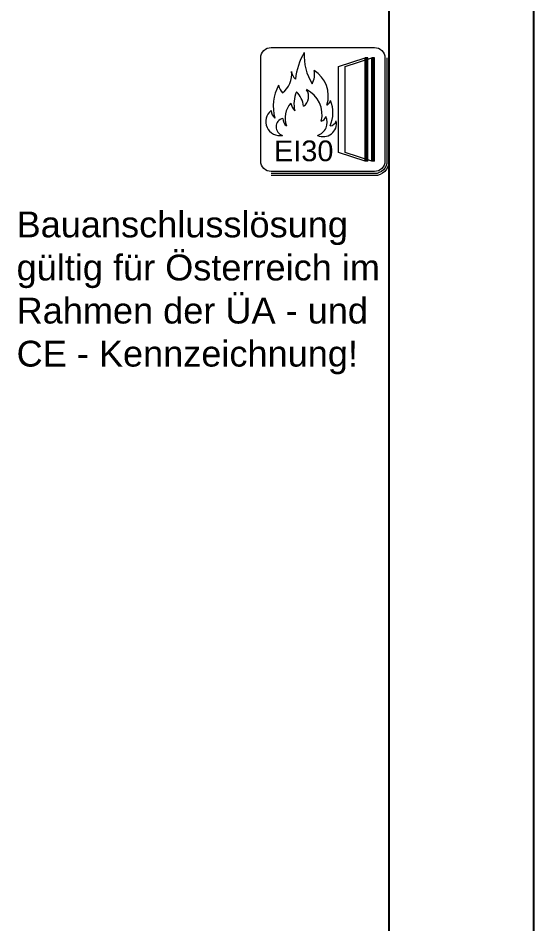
# Model space of a CAD drawing. Extents: x -1012 to 118, y -731 to -87.
# Drawn here: x -371.8 to -321.9, y -567 to -479.4 of the extents above; entities that cross this region are included whole.
import ezdxf

# ---------------------------------------------------------------- set-up
doc = ezdxf.new("R2010")
doc.units = 0
doc.layers.add('BOUND_EXT', color=30, linetype='Continuous', plot=False)
doc.layers.add('BOUND_INT', color=30, linetype='Continuous', plot=False)
doc.layers.add('Cont3', color=70, linetype='Continuous', lineweight=18)
doc.layers.add('Cont4', color=10, linetype='Continuous', lineweight=13)
doc.layers.add('WBC-GER-ENG', color=7, linetype='Continuous')
doc.styles.add('SWISS', font='swiss.ttf')
doc.styles.add('SWISSL', font='swissl.ttf')

# ---------------------------------------------------------------- blocks, each defined once
blk = doc.blocks.new('$$_IN')
at = {"layer": 'BOUND_INT'}
blk.add_line((196, 0), (196, 297), dxfattribs=at)
blk = doc.blocks.new('$$_EX')
at = {"layer": 'BOUND_EXT'}
blk.add_line((210, 0), (210, 297), dxfattribs=at)
blk = doc.blocks.new('Symbol54')
at = {"layer": 'Cont3'}
blk.add_lwpolyline([(1, 0.4, -0.414214), (0, 1.4), (0, 11.4, -0.414214), (1, 12.4), (11, 12.4, -0.414214), (12, 11.4), (12, 1.4, -0.414214), (11, 0.4)], format="xyb", close=True, dxfattribs=at)
for points in [[(12.4, 11.4), (12.4, 1.4, -0.414214), (11, 0), (1, 0)], [(12.2, 11.4), (12.2, 1.4, -0.414214), (11, 0.2), (1, 0.2)]]:
    blk.add_lwpolyline(points, format="xyb", dxfattribs=at)
at = {"layer": 'Cont4'}
for points in [[(10.1, 1.4), (7.5, 2.231), (7.5, 10.569), (10.1, 11.4)], [(10.75, 1.4), (8.15, 2.231), (8.15, 10.569), (10.75, 11.4)], [(10.1, 1.4), (10.1, 11.4)], [(10.35, 11.4), (10.1, 11.4)], [(10.165, 1.4), (10.165, 11.4)], [(10.225, 1.4), (10.225, 11.4)], [(10.285, 1.4), (10.285, 11.4)], [(10.35, 1.4), (10.35, 11.4)], [(10.75, 1.4), (10.75, 11.4)], [(11, 11.4), (10.75, 11.4)], [(10.815, 1.4), (10.815, 11.4)], [(10.875, 1.4), (10.875, 11.4)], [(10.935, 1.4), (10.935, 11.4)], [(11, 1.4), (11, 11.4)], [(10.35, 1.4), (10.1, 1.4)], [(11, 1.4), (10.75, 1.4)]]:
    blk.add_lwpolyline(points, dxfattribs=at)
for centre, radius, start, end in [((9.82, 8.585), 6.525, 149.46204, 173.2641), ((9.19, 11.582), 5, 176.35258, 212.43778), ((0.585, 9.867), 2.405, 309.05898, 5.07682), ((3.979, 10.119), 1, 182.23557, 230.26491), ((3.332, 9.812), 1.875, 330.90534, 11.33334), ((3.547, 7.683), 2.978, 343.34653, 56.97632), ((5.419, 6.721), 4.219, 151.25321, 195.82916), ((3.311, 9.085), 1.626, 191.88695, 221.85267), ((6.352, 6.936), 3.143, 157.87707, 192.23691), ((1.935, 6.51), 2.204, 5.21502, 46.93569), ((3.457, 7.662), 1.166, 305.23107, 34.34719), ((3.241, 5.907), 2.686, 346.27772, 63.96158), ((4.507, 5.57), 2.164, 137.92893, 200.55013), ((4.491, 7.355), 1.626, 191.88695, 221.85267), ((6.104, 7.407), 0.649, 297.1644, 348.68945), ((3.858, 6.097), 3.115, 335.81049, 22.3264), ((1.837, 5.233), 1.357, 128.11751, 280.76187), ((1.999, 6.339), 1, 182.23557, 230.26491), ((2.328, 4.716), 0.85, 104.16737, 253.78513), ((3.119, 5.579), 1, 182.23557, 230.26491), ((5.111, 5.153), 1.308, 286.7573, 25.68834), ((6.04, 5.058), 1.283, 244.52451, 10.86137), ((5.544, 6.009), 0.8, 292.48045, 338.80704), ((6.637, 5.514), 0.697, 275.20387, 342.11575)]:
    blk.add_arc(centre, radius, start, end, dxfattribs=at)
at = {"layer": 'Cont4', "color": 1, "style": 'SWISS'}
blk.add_text('EI30', height=2, dxfattribs=at).set_placement((1.275, 1.4))

msp = doc.modelspace()

# ---------------------------------------------------------------- block references
at = {"layer": 'BOUND_INT'}
msp.add_blockref('$$_IN', (-531.93, -730.639), dxfattribs=at)
at = {"layer": 'Cont3'}
for name, p in [('$$_EX', (-531.93, -730.639)), ('Symbol54', (-348.33, -494.639))]:
    msp.add_blockref(name, p, dxfattribs=at)

# ---------------------------------------------------------------- texts
at = {"layer": 'WBC-GER-ENG', "insert": (-371.937, -498.107), "char_height": 3, "width": 38.79837, "attachment_point": 1, "style": 'SWISSL'}
msp.add_mtext('{\\fSwis721 BT|b0|i0|c0|p34;\\H0.83333x;\\C40;Bauanschlusslösung gültig für Österreich im Rahmen der ÜA - und CE - Kennzeichnung!}', dxfattribs=at)

doc.saveas('drawing.dxf')
